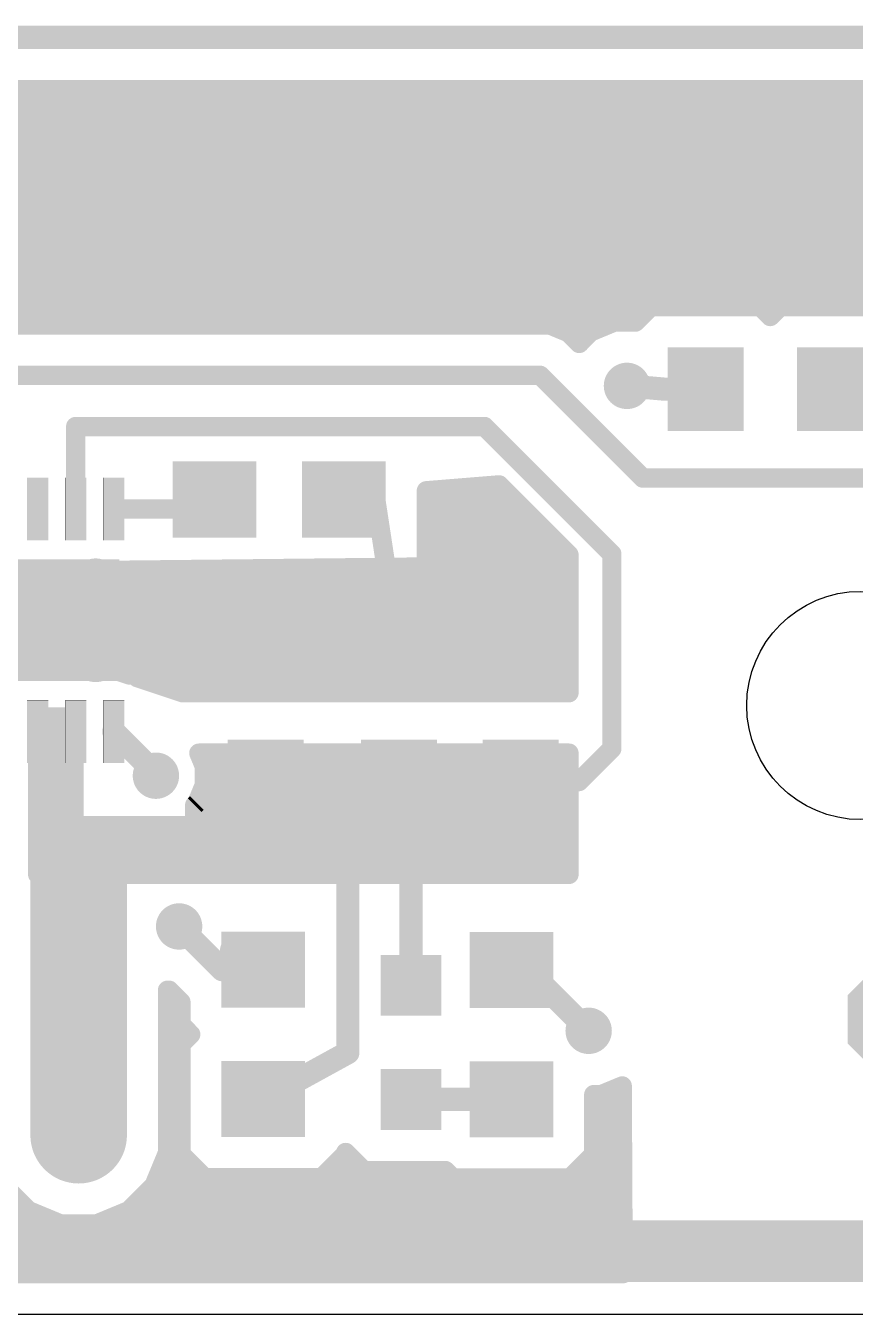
# Model space of a CAD drawing. Extents: x 0 to 81, y 1 to 51.
# Drawn here: x 13.02 to 23.93, y 1 to 17.93 of the extents above; entities that cross this region are included whole.
import ezdxf

# ---------------------------------------------------------------- set-up
doc = ezdxf.new("R2010")
doc.units = 0
for name, color, linetype in [('1', 22, 'CONTINUOUS'), ('17', 82, 'CONTINUOUS'), ('18', 82, 'CONTINUOUS'), ('20', 7, 'CONTINUOUS')]:
    doc.layers.add(name, color=color, linetype=linetype)

# ---------------------------------------------------------------- blocks, each defined once
blk = doc.blocks.new('RECT')
blk.add_solid([(-0.5, -0.5), (0.5, -0.5), (-0.5, 0.5), (0.5, 0.5)])
blk = doc.blocks.new('OCTAGONP')
at = {"const_width": 0.5}
blk.add_lwpolyline([(-0.25, -0.1036), (-0.25, 0.1036), (-0.1036, 0.25), (0.1036, 0.25), (0.25, 0.1036), (0.25, -0.1036), (0.1036, -0.25), (-0.1036, -0.25), (-0.25, -0.1036), (-0.25, 0.1036)], dxfattribs=at)
blk = doc.blocks.new('RECT132000X44800R1')
at = {"const_width": 0.0014}
blk.add_lwpolyline([(0.4118, -0.1386), (0.4118, 0.1386, 0.4142), (0.4111, 0.1393), (-0.4111, 0.1393, 0.4142), (-0.4118, 0.1386), (-0.4118, -0.1386, 0.4142), (-0.4111, -0.1393), (0.4111, -0.1393, 0.4142)], format="xyb", close=True, dxfattribs=at)
blk.add_solid([(-0.4115, -0.139), (0.4115, -0.139), (-0.4115, 0.139), (0.4115, 0.139)])
blk = doc.blocks.new('ROUNDP')
at = {"const_width": 0.5}
blk.add_lwpolyline([(0, -0.25, 1), (0, 0.25, 1), (0, -0.25)], format="xyb", dxfattribs=at)
blk = doc.blocks.new('ROUNDV')
at = {"const_width": 0.5}
blk.add_lwpolyline([(0, -0.25, 1), (0, 0.25, 1), (0, -0.25)], format="xyb", dxfattribs=at)

msp = doc.modelspace()

# ---------------------------------------------------------------- linework, layer by layer
at = {"layer": '1'}
for points, const_width in [([(27.94, 17.78), (8.89, 17.78)], 0.3048), ([(10.4648, 17.0942), (27.3388, 17.0942)], 0.254), ([(10.4648, 17.018), (27.2626, 17.018)], 0.254), ([(10.4648, 16.764), (27.138, 16.764)], 0.254), ([(14.1732, 16.4592), (13.8684, 16.1544)], 0.6096), ([(8.5598, 16.51), (27.1018, 16.51)], 0.254), ([(13.8684, 16.1544), (13.716, 16.1544)], 0.6096), ([(18.3388, 15.5316), (18.3388, 16.2936)], 0.4064), ([(10.4648, 16.256), (27.1379, 16.256)], 0.254), ([(10.4646, 16.002), (27.2626, 16.002)], 0.254), ([(10.3178, 15.748), (27.5893, 15.748)], 0.254), ([(7.6555, 15.494), (29.999, 15.494)], 0.254), ([(7.6595, 15.24), (30.1795, 15.24)], 0.254), ([(7.6635, 14.986), (32.6905, 14.986)], 0.254), ([(7.6676, 14.732), (33.2137, 14.732)], 0.254), ([(8.149, 14.478), (33.1985, 14.478)], 0.254), ([(10.5398, 14.224), (21.2217, 14.224)], 0.254), ([(21.2383, 14.2406), (21.0359, 14.0382)], 0.254), ([(22.6801, 14.2406), (21.2383, 14.2406)], 0.254), ([(22.8092, 14.1115), (22.6801, 14.2406)], 0.254), ([(22.6967, 14.224), (22.9217, 14.224)], 0.254), ([(22.9383, 14.2406), (22.8092, 14.1115)], 0.254), ([(24.3801, 14.2406), (22.9383, 14.2406)], 0.254), ([(19.9138, 13.9996), (12.8702, 13.9996)], 0.254), ([(20.1565, 13.8991), (19.9138, 13.9996)], 0.254), ([(19.9852, 13.97), (20.594, 13.97)], 0.254), ([(20.7587, 14.0382), (20.4506, 13.9106)], 0.254), ([(21.0359, 14.0382), (20.7587, 14.0382)], 0.254), ([(20.2978, 13.7578), (20.1565, 13.8991)], 0.254), ([(20.4506, 13.9106), (20.2978, 13.7578)], 0.254), ([(18.1624, 13.3392), (12.7576, 13.3392)], 0.254), ([(19.7824, 13.3392), (18.1624, 13.3392)], 0.254), ([(21.1328, 11.9888), (19.7824, 13.3392)], 0.254), ([(21.416, 13.1572), (20.9254, 13.2)], 0.3048), ([(21.416, 13.1572), (22.1116, 13.1572)], 0.3048), ([(22.1116, 13.1572), (21.9592, 13.1572)], 0.3048), ([(23.6592, 13.1572), (25.4628, 13.1572)], 0.4064), ([(13.6776, 11.5823), (13.6776, 12.6661)], 0.254), ([(13.6776, 12.6661), (19.0514, 12.6661)], 0.254), ([(19.0514, 12.6661), (20.7264, 10.9911)], 0.254), ([(18.288, 11.8216), (19.2435, 11.8992)], 0.254), ([(19.2435, 11.8992), (20.1626, 10.9801)], 0.254), ([(35.2044, 11.9888), (21.1328, 11.9888)], 0.254), ([(18.288, 10.8204), (18.288, 11.8216)], 0.254), ([(14.1776, 11.5823), (15.5027, 11.5823)], 0.254), ([(15.5027, 11.5823), (15.5027, 11.7073)], 0.254), ([(17.2027, 11.7073), (17.6227, 11.7073)], 0.254), ([(17.6227, 11.7073), (17.9275, 9.6997)], 0.254), ([(18.288, 11.684), (19.4588, 11.684)], 0.254), ([(18.288, 11.43), (19.7128, 11.43)], 0.254), ([(18.288, 11.176), (19.9668, 11.176)], 0.254), ([(18.288, 10.922), (20.1626, 10.922)], 0.254), ([(20.1626, 10.9801), (20.1626, 9.1673)], 0.254), ([(20.7264, 10.9911), (20.7264, 8.4328)], 0.254), ([(12.2252, 10.7548), (18.288, 10.8204)], 0.254), ([(12.1384, 10.668), (20.1626, 10.668)], 0.254), ([(11.8844, 10.414), (20.1626, 10.414)], 0.254), ([(11.6304, 10.16), (20.1626, 10.16)], 0.254), ([(11.3764, 9.906), (20.1626, 9.906)], 0.254), ([(10.3201, 9.652), (20.1626, 9.652)], 0.254), ([(14.1302, 9.4848), (11.9077, 9.4848)], 0.254), ([(14.3846, 9.3999), (14.1302, 9.4848)], 0.254), ([(14.4536, 9.3999), (14.3846, 9.3999)], 0.254), ([(14.4881, 9.3654), (14.4536, 9.3999)], 0.254), ([(14.4556, 9.398), (20.1626, 9.398)], 0.254), ([(15.0827, 9.1673), (14.4881, 9.3654)], 0.254), ([(20.1626, 9.1673), (15.0827, 9.1673)], 0.254), ([(13.1776, 6.7797), (13.1776, 8.8498)], 0.254), ([(13.1776, 8.8498), (13.6539, 8.8498)], 0.254), ([(13.6539, 8.8498), (13.6539, 7.421)], 0.254), ([(14.1776, 8.6573), (14.732, 8.1029)], 0.3048), ([(13.1776, 8.636), (13.6539, 8.636)], 0.254), ([(13.1776, 8.382), (13.6539, 8.382)], 0.254), ([(15.367, 8.2035), (15.2966, 8.3735)], 0.254), ([(15.2966, 8.3735), (20.1626, 8.3735)], 0.254), ([(20.1626, 8.3735), (20.1626, 6.7797)], 0.254), ([(20.7264, 8.4328), (20.2934, 7.9998)], 0.254), ([(15.367, 7.9509), (15.367, 8.2035)], 0.254), ([(13.1776, 8.128), (13.6539, 8.128)], 0.254), ([(14.732, 8.1029), (14.732, 8.0772)], 0.3048), ([(15.367, 8.128), (20.1626, 8.128)], 0.254), ([(13.1776, 7.874), (13.6539, 7.874)], 0.254), ([(15.2703, 7.7175), (15.367, 7.9509)], 0.254), ([(15.3351, 7.874), (20.1626, 7.874)], 0.254), ([(20.2934, 7.9998), (19.5277, 7.9998)], 0.254), ([(15.2414, 7.6886), (15.2703, 7.7175)], 0.254), ([(15.2414, 7.421), (15.2414, 7.6886)], 0.254), ([(17.2553, 4.4374), (17.2553, 7.6437)], 0.3048), ([(13.1776, 7.62), (13.6539, 7.62)], 0.254), ([(15.2414, 7.62), (20.1626, 7.62)], 0.254), ([(13.1776, 7.366), (20.1626, 7.366)], 0.254), ([(13.6539, 7.421), (15.2414, 7.421)], 0.254), ([(13.716, 3.3528), (13.716, 6.8072)], 1.27), ([(13.1776, 7.112), (20.1626, 7.112)], 0.254), ([(18.0848, 6.9655), (18.2372, 7.1179)], 0.3048), ([(18.0848, 5.322), (18.0848, 6.9655)], 0.3048), ([(13.1776, 6.858), (20.1626, 6.858)], 0.254), ([(20.1626, 6.7797), (13.1776, 6.7797)], 0.254), ([(15.0368, 6.096), (15.605, 5.5278)], 0.3048), ([(15.8395, 5.6795), (15.7278, 5.7912)], 0.3048), ([(16.1436, 5.5278), (15.8395, 5.6795)], 0.3048), ([(15.605, 5.5278), (16.1436, 5.5278)], 0.3048), ([(19.4056, 5.5236), (19.6224, 5.5236)], 0.3048), ([(19.6224, 5.5236), (20.4216, 4.7244)], 0.3048), ([(14.8844, 3.1204), (14.8844, 5.2578)], 0.254), ([(14.8844, 5.2578), (14.9051, 5.2578)], 0.254), ([(14.9051, 5.2578), (15.0236, 5.1393)], 0.254), ([(15.0236, 5.1393), (15.0602, 5.1027)], 0.254), ([(14.8844, 5.08), (15.0602, 5.08)], 0.254), ([(15.0602, 5.1027), (15.0602, 4.8069)], 0.254), ([(14.8844, 4.826), (15.0602, 4.826)], 0.254), ([(15.0602, 4.8069), (15.1893, 4.6778)], 0.254), ([(15.1893, 4.6778), (15.0602, 4.5487)], 0.254), ([(14.8844, 4.572), (15.0835, 4.572)], 0.254), ([(15.0602, 4.5487), (15.0602, 3.1069)], 0.254), ([(16.1436, 3.8278), (17.2553, 4.4374)], 0.3048), ([(14.8844, 4.318), (15.0602, 4.318)], 0.254), ([(14.8844, 4.064), (15.0602, 4.064)], 0.254), ([(20.5883, 3.8862), (20.863, 4)], 0.254), ([(20.863, 4), (20.8754, 1.5334)], 0.254), ([(14.8844, 3.81), (15.0602, 3.81)], 0.254), ([(18.0864, 3.8236), (18.0848, 3.822)], 0.3048), ([(19.4056, 3.8236), (18.0864, 3.8236)], 0.3048), ([(20.489, 3.1027), (20.489, 3.8862)], 0.254), ([(20.489, 3.8862), (20.5883, 3.8862)], 0.254), ([(20.489, 3.81), (20.8639, 3.81)], 0.254), ([(14.8844, 3.556), (15.0602, 3.556)], 0.254), ([(20.489, 3.556), (20.8652, 3.556)], 0.254), ([(14.8844, 3.302), (15.0602, 3.302)], 0.254), ([(20.489, 3.302), (20.8665, 3.302)], 0.254), ([(14.7065, 2.691), (14.8844, 3.1204)], 0.254), ([(15.0602, 3.1069), (15.3727, 2.7944)], 0.254), ([(16.9145, 2.7944), (17.227, 3.1069)], 0.254), ([(17.227, 3.1069), (17.227, 3.1255)], 0.254), ([(17.227, 3.1255), (17.4639, 2.8886)], 0.254), ([(20.1765, 2.7902), (20.489, 3.1027)], 0.254), ([(14.8544, 3.048), (15.1191, 3.048)], 0.254), ([(17.1681, 3.048), (17.3045, 3.048)], 0.254), ([(20.4343, 3.048), (20.8678, 3.048)], 0.254), ([(14.7492, 2.794), (18.6309, 2.794)], 0.254), ([(15.3727, 2.7944), (16.9145, 2.7944)], 0.254), ([(17.4639, 2.8886), (18.5363, 2.8886)], 0.254), ([(18.5363, 2.8886), (18.6347, 2.7902)], 0.254), ([(18.6347, 2.7902), (20.1765, 2.7902)], 0.254), ([(20.1803, 2.794), (20.869, 2.794)], 0.254), ([(12.7255, 2.691), (13.0542, 2.3623)], 0.254), ([(14.3778, 2.3623), (14.7065, 2.691)], 0.254), ([(14.5556, 2.54), (20.8703, 2.54)], 0.254), ([(7.62, 2.286), (13.2383, 2.286)], 0.254), ([(13.0542, 2.3623), (13.4836, 2.1844)], 0.254), ([(13.9484, 2.1844), (14.3778, 2.3623)], 0.254), ([(14.1937, 2.286), (20.8716, 2.286)], 0.254), ([(13.4836, 2.1844), (13.9484, 2.1844)], 0.254), ([(65.9892, 1.8288), (20.828, 1.8288)], 0.8128), ([(7.62, 2.032), (20.8729, 2.032)], 0.254), ([(7.62, 1.778), (20.8742, 1.778)], 0.254), ([(20.8754, 1.5334), (7.62, 1.5334)], 0.254)]:
    msp.add_lwpolyline(points, dxfattribs=dict(at, const_width=const_width))
for points, const_width in [([(14.281, 16.3514, 1), (14.0654, 16.567)], 0.3048), ([(13.716, 16.3068, 1), (13.716, 16.002)], 0.3048), ([(13.8684, 16.002, 1), (13.8684, 16.3068)], 0.3048), ([(18.4404, 16.2936, 1), (18.2372, 16.2936)], 0.2032), ([(13.7606, 16.2622, 1), (13.9762, 16.0466)], 0.3048), ([(18.2372, 15.5316, 1), (18.4404, 15.5316)], 0.2032), ([(21.2383, 14.3041, 1), (21.2383, 14.1771)], 0.127), ([(21.2832, 14.1957, 1), (21.1934, 14.2855)], 0.127), ([(21.2217, 14.1605, 1), (21.2217, 14.2875)], 0.127), ([(22.725, 14.2855, 1), (22.6352, 14.1957)], 0.127), ([(22.6967, 14.2875, 1), (22.6967, 14.1605)], 0.127), ([(22.6801, 14.1771, 1), (22.6801, 14.3041)], 0.127), ([(22.9383, 14.3041, 1), (22.9383, 14.1771)], 0.127), ([(22.9832, 14.1957, 1), (22.8934, 14.2855)], 0.127), ([(22.9217, 14.1605, 1), (22.9217, 14.2875)], 0.127), ([(19.9381, 14.0583, 1), (19.8895, 13.9409)], 0.127), ([(19.9138, 13.9361, 1), (19.9138, 14.0631)], 0.127), ([(19.9852, 14.0335, 1), (19.9852, 13.9065)], 0.127), ([(20.594, 13.9065, 1), (20.594, 14.0335)], 0.127), ([(20.7587, 14.1017, 1), (20.7587, 13.9747)], 0.127), ([(20.783, 13.9795, 1), (20.7344, 14.0969)], 0.127), ([(20.991, 14.0831, 1), (21.0808, 13.9933)], 0.127), ([(21.0359, 13.9747, 1), (21.0359, 14.1017)], 0.127), ([(22.7643, 14.1564, 1), (22.8541, 14.0666)], 0.127), ([(22.7643, 14.0666, 1), (22.8541, 14.1564)], 0.127), ([(20.2014, 13.944, 1), (20.1116, 13.8542)], 0.127), ([(20.1322, 13.8404, 1), (20.1808, 13.9577)], 0.127), ([(20.4263, 13.9693, 1), (20.4749, 13.8519)], 0.127), ([(20.4955, 13.8657, 1), (20.4057, 13.9555)], 0.127), ([(20.2529, 13.8027, 1), (20.3427, 13.7129)], 0.127), ([(20.2529, 13.7129, 1), (20.3427, 13.8027)], 0.127), ([(18.1624, 13.4027, 1), (18.1624, 13.2757)], 0.127), ([(18.1624, 13.2757, 1), (18.1624, 13.4027)], 0.127), ([(19.8273, 13.3841, 1), (19.7375, 13.2943)], 0.127), ([(19.7824, 13.2757, 1), (19.7824, 13.4027)], 0.127), ([(20.932, 13.2759, 1), (20.9188, 13.1241)], 0.1524), ([(21.416, 13.2334, 1), (21.416, 13.081)], 0.1524), ([(21.4094, 13.0813, 1), (21.4226, 13.2331)], 0.1524), ([(21.9592, 13.2334, 1), (21.9592, 13.081)], 0.1524), ([(22.1116, 13.081, 1), (22.1116, 13.2334)], 0.1524), ([(22.1116, 13.081, 1), (22.1116, 13.2334)], 0.1524), ([(23.6592, 13.2588, 1), (23.6592, 13.0556)], 0.2032), ([(13.6776, 12.7296, 1), (13.6776, 12.6026)], 0.127), ([(13.7411, 12.6661, 1), (13.6142, 12.6661)], 0.127), ([(19.0963, 12.711, 1), (19.0065, 12.6212)], 0.127), ([(19.0514, 12.6026, 1), (19.0514, 12.7296)], 0.127), ([(19.2884, 11.9441, 1), (19.1986, 11.8543)], 0.127), ([(19.2487, 11.8359, 1), (19.2384, 11.9625)], 0.127), ([(21.1328, 12.0523, 1), (21.1328, 11.9253)], 0.127), ([(21.0879, 11.9439, 1), (21.1777, 12.0337)], 0.127), ([(18.3515, 11.8216, 1), (18.2245, 11.8216)], 0.127), ([(18.2829, 11.8848, 1), (18.2931, 11.7583)], 0.127), ([(14.1776, 11.6457, 1), (14.1776, 11.5188)], 0.127), ([(15.5662, 11.7073, 1), (15.4392, 11.7073)], 0.127), ([(15.5027, 11.5188, 1), (15.5027, 11.6457)], 0.127), ([(17.2027, 11.7707, 1), (17.2027, 11.6438)], 0.127), ([(17.6854, 11.7168, 1), (17.5599, 11.6977)], 0.127), ([(17.6227, 11.6438, 1), (17.6227, 11.7707)], 0.127), ([(18.288, 11.7475, 1), (18.288, 11.6205)], 0.127), ([(19.4588, 11.6205, 1), (19.4588, 11.7475)], 0.127), ([(13.6142, 11.5823, 1), (13.7411, 11.5823)], 0.127), ([(15.4392, 11.5823, 1), (15.5662, 11.5823)], 0.127), ([(18.288, 11.4935, 1), (18.288, 11.3665)], 0.127), ([(19.7128, 11.3665, 1), (19.7128, 11.4935)], 0.127), ([(18.288, 11.2395, 1), (18.288, 11.1125)], 0.127), ([(19.9668, 11.1125, 1), (19.9668, 11.2395)], 0.127), ([(18.288, 10.9855, 1), (18.288, 10.8585)], 0.127), ([(20.2262, 10.9801, 1), (20.0991, 10.9801)], 0.127), ([(20.1177, 10.9352, 1), (20.2076, 11.025)], 0.127), ([(20.1626, 10.8585, 1), (20.1626, 10.9855)], 0.127), ([(20.7899, 10.9911, 1), (20.6629, 10.9911)], 0.127), ([(20.6815, 10.9462, 1), (20.7713, 11.036)], 0.127), ([(18.2245, 10.8204, 1), (18.3515, 10.8204)], 0.127), ([(18.2887, 10.7569, 1), (18.2873, 10.8839)], 0.127), ([(20.1626, 10.6045, 1), (20.1626, 10.7315)], 0.127), ([(20.1626, 10.3505, 1), (20.1626, 10.4775)], 0.127), ([(20.1626, 10.0965, 1), (20.1626, 10.2235)], 0.127), ([(20.1626, 9.8425, 1), (20.1626, 9.9695)], 0.127), ([(17.8647, 9.6902, 1), (17.9902, 9.7093)], 0.127), ([(20.1626, 9.5885, 1), (20.1626, 9.7155)], 0.127), ([(14.1502, 9.545, 1), (14.1101, 9.4245)], 0.127), ([(14.1302, 9.4213, 1), (14.1302, 9.5482)], 0.127), ([(14.3846, 9.4634, 1), (14.3846, 9.3364)], 0.127), ([(14.3645, 9.3397, 1), (14.4046, 9.4602)], 0.127), ([(14.4985, 9.4448, 1), (14.4087, 9.355)], 0.127), ([(14.4556, 9.4615, 1), (14.4556, 9.3345)], 0.127), ([(14.5082, 9.4257, 1), (14.468, 9.3052)], 0.127), ([(14.4536, 9.3364, 1), (14.4536, 9.4634)], 0.127), ([(20.1626, 9.3345, 1), (20.1626, 9.4615)], 0.127), ([(14.4432, 9.3205, 1), (14.533, 9.4103)], 0.127), ([(15.0827, 9.2308, 1), (15.0827, 9.1038)], 0.127), ([(15.0626, 9.107, 1), (15.1027, 9.2275)], 0.127), ([(20.0991, 9.1673, 1), (20.2262, 9.1673)], 0.127), ([(20.1626, 9.1038, 1), (20.1626, 9.2308)], 0.127), ([(13.2411, 8.8498, 1), (13.1142, 8.8498)], 0.127), ([(13.1776, 8.9132, 1), (13.1776, 8.7863)], 0.127), ([(13.7174, 8.8498, 1), (13.5904, 8.8498)], 0.127), ([(13.6539, 8.7863, 1), (13.6539, 8.9132)], 0.127), ([(14.2315, 8.7111, 1), (14.1238, 8.6034)], 0.1524), ([(13.1776, 8.6995, 1), (13.1776, 8.5725)], 0.127), ([(13.6539, 8.5725, 1), (13.6539, 8.6995)], 0.127), ([(13.1776, 8.4455, 1), (13.1776, 8.3185)], 0.127), ([(13.6539, 8.3185, 1), (13.6539, 8.4455)], 0.127), ([(15.3553, 8.3978, 1), (15.2379, 8.3492)], 0.127), ([(15.2966, 8.437, 1), (15.2966, 8.31)], 0.127), ([(20.2262, 8.3735, 1), (20.0991, 8.3735)], 0.127), ([(20.1626, 8.31, 1), (20.1626, 8.437)], 0.127), ([(20.6629, 8.4328, 1), (20.7899, 8.4328)], 0.127), ([(20.7713, 8.3879, 1), (20.6815, 8.4777)], 0.127), ([(15.4305, 8.2035, 1), (15.3035, 8.2035)], 0.127), ([(13.1776, 8.1915, 1), (13.1776, 8.0645)], 0.127), ([(13.6539, 8.0645, 1), (13.6539, 8.1915)], 0.127), ([(14.8082, 8.1029, 1), (14.6558, 8.1029)], 0.1524), ([(14.6558, 8.0772, 1), (14.8082, 8.0772)], 0.1524), ([(14.6781, 8.049, 1), (14.7859, 8.1568)], 0.1524), ([(15.367, 8.1915, 1), (15.367, 8.0645)], 0.127), ([(15.3083, 8.1792, 1), (15.4257, 8.2278)], 0.127), ([(20.1626, 8.0645, 1), (20.1626, 8.1915)], 0.127), ([(13.1776, 7.9375, 1), (13.1776, 7.8105)], 0.127), ([(13.6539, 7.8105, 1), (13.6539, 7.9375)], 0.127), ([(15.3351, 7.9375, 1), (15.3351, 7.8105)], 0.127), ([(15.3035, 7.9509, 1), (15.4305, 7.9509)], 0.127), ([(15.4257, 7.9266, 1), (15.3083, 7.9752)], 0.127), ([(19.5277, 8.0633, 1), (19.5277, 7.9363)], 0.127), ([(20.1626, 7.8105, 1), (20.1626, 7.9375)], 0.127), ([(20.2484, 8.0447, 1), (20.3383, 7.9548)], 0.127), ([(20.2934, 7.9363, 1), (20.2934, 8.0633)], 0.127), ([(15.3049, 7.6886, 1), (15.1779, 7.6886)], 0.127), ([(15.1965, 7.7335, 1), (15.2863, 7.6437)], 0.127), ([(15.2117, 7.7418, 1), (15.329, 7.6932)], 0.127), ([(15.3152, 7.6726, 1), (15.2254, 7.7624)], 0.127), ([(17.3315, 7.6437, 1), (17.1791, 7.6437)], 0.1524), ([(13.1776, 7.6835, 1), (13.1776, 7.5565)], 0.127), ([(13.6539, 7.5565, 1), (13.6539, 7.6835)], 0.127), ([(15.2414, 7.6835, 1), (15.2414, 7.5565)], 0.127), ([(20.1626, 7.5565, 1), (20.1626, 7.6835)], 0.127), ([(13.1776, 7.4295, 1), (13.1776, 7.3025)], 0.127), ([(13.6539, 7.4845, 1), (13.6539, 7.3575)], 0.127), ([(13.5904, 7.421, 1), (13.7174, 7.421)], 0.127), ([(15.1779, 7.421, 1), (15.3049, 7.421)], 0.127), ([(15.2414, 7.3575, 1), (15.2414, 7.4845)], 0.127), ([(20.1626, 7.3025, 1), (20.1626, 7.4295)], 0.127), ([(14.0335, 6.8072, 1), (13.3985, 6.8072)], 0.635), ([(13.1776, 7.1755, 1), (13.1776, 7.0485)], 0.127), ([(18.161, 6.9655, 1), (18.0086, 6.9655)], 0.1524), ([(18.2911, 7.0641, 1), (18.1833, 7.1718)], 0.1524), ([(20.1626, 7.0485, 1), (20.1626, 7.1755)], 0.127), ([(13.1776, 6.9215, 1), (13.1776, 6.7945)], 0.127), ([(18.0309, 7.0194, 1), (18.1387, 6.9117)], 0.1524), ([(20.1626, 6.7945, 1), (20.1626, 6.9215)], 0.127), ([(13.1776, 6.8432, 1), (13.1776, 6.7161)], 0.127), ([(13.1142, 6.7797, 1), (13.2411, 6.7797)], 0.127), ([(20.0991, 6.7797, 1), (20.2262, 6.7797)], 0.127), ([(20.1626, 6.7161, 1), (20.1626, 6.8432)], 0.127), ([(15.0907, 6.1499, 1), (14.9829, 6.0421)], 0.1524), ([(15.7817, 5.8451, 1), (15.6739, 5.7373)], 0.1524), ([(15.8735, 5.7477, 1), (15.8055, 5.6113)], 0.1524), ([(15.7856, 5.6256, 1), (15.8934, 5.7334)], 0.1524), ([(15.605, 5.604, 1), (15.605, 5.4516)], 0.1524), ([(15.5511, 5.4739, 1), (15.6589, 5.5817)], 0.1524), ([(16.1096, 5.4596, 1), (16.1776, 5.596)], 0.1524), ([(16.1436, 5.4516, 1), (16.1436, 5.604)], 0.1524), ([(19.4056, 5.5998, 1), (19.4056, 5.4474)], 0.1524), ([(19.6763, 5.5775, 1), (19.5685, 5.4697)], 0.1524), ([(19.6224, 5.4474, 1), (19.6224, 5.5998)], 0.1524), ([(14.9479, 5.2578, 1), (14.8209, 5.2578)], 0.127), ([(14.8844, 5.3213, 1), (14.8844, 5.1943)], 0.127), ([(14.95, 5.3027, 1), (14.8602, 5.2129)], 0.127), ([(14.9051, 5.1943, 1), (14.9051, 5.3213)], 0.127), ([(15.0685, 5.1842, 1), (14.9787, 5.0944)], 0.127), ([(18.0086, 5.322, 1), (18.161, 5.322)], 0.1524), ([(14.8844, 5.1435, 1), (14.8844, 5.0165)], 0.127), ([(14.9787, 5.0944, 1), (15.0685, 5.1842)], 0.127), ([(15.1237, 5.1027, 1), (14.9967, 5.1027)], 0.127), ([(15.0153, 5.0578, 1), (15.1051, 5.1476)], 0.127), ([(15.0602, 5.0165, 1), (15.0602, 5.1435)], 0.127), ([(14.8844, 4.8895, 1), (14.8844, 4.7625)], 0.127), ([(15.1051, 4.8518, 1), (15.0153, 4.762)], 0.127), ([(15.0602, 4.7625, 1), (15.0602, 4.8895)], 0.127), ([(14.9967, 4.8069, 1), (15.1237, 4.8069)], 0.127), ([(15.2342, 4.6329, 1), (15.1444, 4.7227)], 0.127), ([(15.1444, 4.6329, 1), (15.2342, 4.7227)], 0.127), ([(20.3677, 4.6705, 1), (20.4755, 4.7783)], 0.1524), ([(14.8844, 4.6355, 1), (14.8844, 4.5085)], 0.127), ([(15.1237, 4.5487, 1), (14.9967, 4.5487)], 0.127), ([(15.0153, 4.5936, 1), (15.1051, 4.5038)], 0.127), ([(15.0835, 4.5085, 1), (15.0835, 4.6355)], 0.127), ([(17.2919, 4.3706, 1), (17.2187, 4.5042)], 0.1524), ([(14.8844, 4.3815, 1), (14.8844, 4.2545)], 0.127), ([(15.0602, 4.2545, 1), (15.0602, 4.3815)], 0.127), ([(17.1791, 4.4374, 1), (17.3315, 4.4374)], 0.1524), ([(14.8844, 4.1275, 1), (14.8844, 4.0005)], 0.127), ([(15.0602, 4.0005, 1), (15.0602, 4.1275)], 0.127), ([(20.9265, 4.0003, 1), (20.7995, 3.9996)], 0.127), ([(20.8873, 3.9413, 1), (20.8387, 4.0586)], 0.127), ([(14.8844, 3.8735, 1), (14.8844, 3.7465)], 0.127), ([(15.0602, 3.7465, 1), (15.0602, 3.8735)], 0.127), ([(16.107, 3.8946, 1), (16.1802, 3.761)], 0.1524), ([(18.0309, 3.8759, 1), (18.1387, 3.7681)], 0.1524), ([(18.0864, 3.8998, 1), (18.0864, 3.7474)], 0.1524), ([(18.1403, 3.7697, 1), (18.0325, 3.8775)], 0.1524), ([(19.4056, 3.7474, 1), (19.4056, 3.8998)], 0.1524), ([(20.5525, 3.8862, 1), (20.4255, 3.8862)], 0.127), ([(20.489, 3.9497, 1), (20.489, 3.8227)], 0.127), ([(20.489, 3.8735, 1), (20.489, 3.7465)], 0.127), ([(20.564, 3.9449, 1), (20.6126, 3.8275)], 0.127), ([(20.5883, 3.8227, 1), (20.5883, 3.9497)], 0.127), ([(20.8639, 3.7465, 1), (20.8639, 3.8735)], 0.127), ([(13.3985, 3.3528, 1), (14.0335, 3.3528)], 0.635), ([(14.8844, 3.6195, 1), (14.8844, 3.4925)], 0.127), ([(15.0602, 3.4925, 1), (15.0602, 3.6195)], 0.127), ([(20.489, 3.6195, 1), (20.489, 3.4925)], 0.127), ([(20.8652, 3.4925, 1), (20.8652, 3.6195)], 0.127), ([(14.8844, 3.3655, 1), (14.8844, 3.2385)], 0.127), ([(15.0602, 3.2385, 1), (15.0602, 3.3655)], 0.127), ([(20.489, 3.3655, 1), (20.489, 3.2385)], 0.127), ([(20.8665, 3.2385, 1), (20.8665, 3.3655)], 0.127), ([(14.9431, 3.0961, 1), (14.8257, 3.1447)], 0.127), ([(15.1051, 3.1518, 1), (15.0153, 3.062)], 0.127), ([(17.2905, 3.1255, 1), (17.1635, 3.1255)], 0.127), ([(17.2719, 3.1704, 1), (17.1821, 3.0806)], 0.127), ([(17.2719, 3.062, 1), (17.1821, 3.1518)], 0.127), ([(20.5339, 3.0578, 1), (20.4441, 3.1476)], 0.127), ([(14.8544, 3.1115, 1), (14.8544, 2.9845)], 0.127), ([(14.8209, 3.1204, 1), (14.9479, 3.1204)], 0.127), ([(14.9967, 3.1069, 1), (15.1237, 3.1069)], 0.127), ([(15.1191, 2.9845, 1), (15.1191, 3.1115)], 0.127), ([(17.1681, 3.1115, 1), (17.1681, 2.9845)], 0.127), ([(17.1635, 3.1069, 1), (17.2905, 3.1069)], 0.127), ([(17.3045, 2.9845, 1), (17.3045, 3.1115)], 0.127), ([(20.4343, 3.1115, 1), (20.4343, 2.9845)], 0.127), ([(20.4255, 3.1027, 1), (20.5525, 3.1027)], 0.127), ([(20.8678, 2.9845, 1), (20.8678, 3.1115)], 0.127), ([(14.7492, 2.8575, 1), (14.7492, 2.7305)], 0.127), ([(15.3727, 2.8579, 1), (15.3727, 2.7309)], 0.127), ([(15.3278, 2.7495, 1), (15.4176, 2.8393)], 0.127), ([(16.8696, 2.8393, 1), (16.9594, 2.7495)], 0.127), ([(16.9145, 2.7309, 1), (16.9145, 2.8579)], 0.127), ([(17.4639, 2.9521, 1), (17.4639, 2.8251)], 0.127), ([(17.419, 2.8437, 1), (17.5088, 2.9335)], 0.127), ([(18.5812, 2.9335, 1), (18.4914, 2.8437)], 0.127), ([(18.5363, 2.8251, 1), (18.5363, 2.9521)], 0.127), ([(18.6347, 2.8537, 1), (18.6347, 2.7267)], 0.127), ([(18.5898, 2.7453, 1), (18.6796, 2.8351)], 0.127), ([(18.6309, 2.7305, 1), (18.6309, 2.8575)], 0.127), ([(20.1316, 2.8351, 1), (20.2214, 2.7453)], 0.127), ([(20.1803, 2.8575, 1), (20.1803, 2.7305)], 0.127), ([(20.1765, 2.7267, 1), (20.1765, 2.8537)], 0.127), ([(20.869, 2.7305, 1), (20.869, 2.8575)], 0.127), ([(14.6479, 2.7153, 1), (14.7652, 2.6667)], 0.127), ([(14.7514, 2.6461, 1), (14.6616, 2.7359)], 0.127), ([(14.5556, 2.6035, 1), (14.5556, 2.4765)], 0.127), ([(20.8703, 2.4765, 1), (20.8703, 2.6035)], 0.127), ([(13.0785, 2.4209, 1), (13.0299, 2.3036)], 0.127), ([(13.0093, 2.3174, 1), (13.0991, 2.4072)], 0.127), ([(13.2383, 2.2225, 1), (13.2383, 2.3495)], 0.127), ([(14.1937, 2.3495, 1), (14.1937, 2.2225)], 0.127), ([(14.3329, 2.4072, 1), (14.4227, 2.3174)], 0.127), ([(14.4021, 2.3036, 1), (14.3535, 2.4209)], 0.127), ([(20.8716, 2.2225, 1), (20.8716, 2.3495)], 0.127), ([(13.4836, 2.2479, 1), (13.4836, 2.1209)], 0.127), ([(13.4593, 2.1257, 1), (13.5079, 2.2431)], 0.127), ([(13.9241, 2.2431, 1), (13.9727, 2.1257)], 0.127), ([(13.9484, 2.1209, 1), (13.9484, 2.2479)], 0.127), ([(20.828, 2.032, 1), (20.828, 1.6256)], 0.4064), ([(20.8729, 1.9685, 1), (20.8729, 2.0955)], 0.127), ([(20.8742, 1.7145, 1), (20.8742, 1.8415)], 0.127), ([(20.8119, 1.5331, 1), (20.9389, 1.5337)], 0.127), ([(20.8754, 1.4699, 1), (20.8754, 1.5969)], 0.127)]:
    msp.add_lwpolyline(points, format="xyb", dxfattribs=dict(at, const_width=const_width))
at = {"layer": '20'}
msp.add_line((0, 1), (81, 1), dxfattribs=at)
msp.add_circle((24, 9), 1.5, dxfattribs=at)

# ---------------------------------------------------------------- block references
at = {"layer": '1', "yscale": 1.1}
for p in [(21.9592, 13.1572), (23.6592, 13.1572)]:
    msp.add_blockref('RECT', p, dxfattribs=at)
at = {"layer": '1', "xscale": 1.1}
for p in [(15.5027, 11.7073), (17.2027, 11.7073)]:
    msp.add_blockref('RECT', p, dxfattribs=at)
at = {"layer": '1', "rotation": 90}
for p in [(13.1776, 11.5823), (13.6776, 11.5823), (14.1776, 11.5823), (13.1776, 8.6573), (13.6776, 8.6573), (14.1776, 8.6573)]:
    msp.add_blockref('RECT132000X44800R1', p, dxfattribs=at)
at = {"layer": '1'}
for p, xscale, yscale, rotation in [((13.1776, 10.1197), 1.6, 2.15, 90), ((18.0848, 5.322), 0.8, 0.8, 180), ((18.0848, 3.822), 0.8, 0.8, 180)]:
    msp.add_blockref('RECT', p, dxfattribs=dict(at, xscale=xscale, yscale=yscale, rotation=rotation))
at = {"layer": '1', "xscale": 1.1, "rotation": 90}
for p in [(16.1748, 9.6997), (17.9275, 9.6997), (19.5277, 9.6997), (16.1748, 7.9998), (17.9275, 7.9998), (19.5277, 7.9998)]:
    msp.add_blockref('RECT', p, dxfattribs=at)
at = {"layer": '1', "yscale": 1.1, "rotation": 270}
for p in [(16.1436, 5.5278), (19.4056, 5.5236), (16.1436, 3.8278), (19.4056, 3.8236)]:
    msp.add_blockref('RECT', p, dxfattribs=at)
at = {"layer": '17', "xscale": 0.6096, "yscale": 0.6096}
for p in [(13.9397, 10.6278), (13.1776, 10.1197), (13.9397, 9.6118)]:
    msp.add_blockref('ROUNDP', p, dxfattribs=at)
at = {"layer": '17', "xscale": 1.524, "yscale": 1.524, "rotation": 180}
msp.add_blockref('OCTAGONP', (24.5872, 4.8768), dxfattribs=at)
at = {"layer": '18'}
for p, xscale, yscale in [((14.1732, 16.4592), 0.6096, 0.6096), ((20.9254, 13.2), 0.6096, 0.6096), ((18.5688, 11.0532), 0.6048, 0.6048), ((19.6356, 11.0532), 0.6048, 0.6048), ((16.5114, 10.596), 0.6048, 0.6048), ((14.732, 8.0772), 0.6096, 0.6096), ((15.0368, 6.096), 0.6096, 0.6096), ((20.4216, 4.7244), 0.6096, 0.6096), ((13.716, 3.3528), 0.9048, 0.9048)]:
    msp.add_blockref('ROUNDV', p, dxfattribs=dict(at, xscale=xscale, yscale=yscale))

doc.saveas('drawing.dxf')
